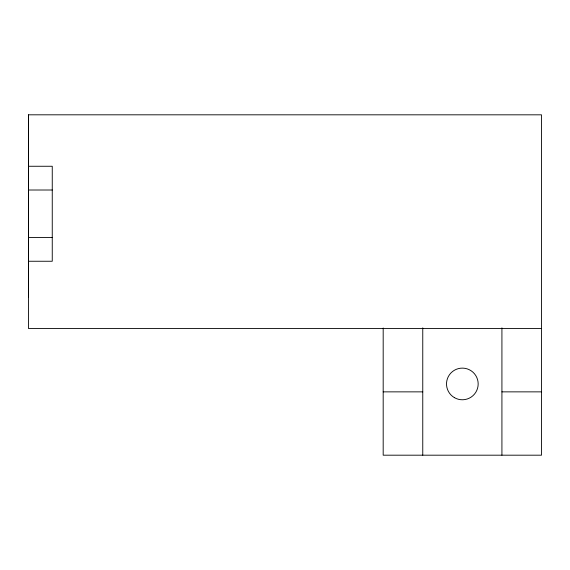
<?xml version="1.0" encoding="UTF-8"?>
<svg xmlns="http://www.w3.org/2000/svg" width="570" height="570" viewBox="0 0 570 570"><rect width="100%" height="100%" fill="white"/><g stroke="black" fill="none" stroke-linecap="round" stroke-linejoin="round"><path stroke-width="0.85" d="M383.183 327.999L383.183 455.188L541.5 455.188L541.5 114.826L28.5 114.812L28.507 328.534L541.5 328.534M28.507 166.262L52.255 166.262L52.255 261.252L28.507 261.252M28.507 190.01L52.255 190.01M28.507 237.505L52.255 237.505M383.183 391.861L422.762 391.861M501.921 391.861L541.5 391.861M501.921 327.843L501.921 455.188M422.762 327.843L422.762 455.188M28.5 114.812L28.5 296.87M454.425 397.653A15.832 15.832 0 0 0 478.173 383.945A15.832 15.832 0 0 0 454.425 370.236A15.832 15.832 0 0 0 454.425 397.653"/></g></svg>
